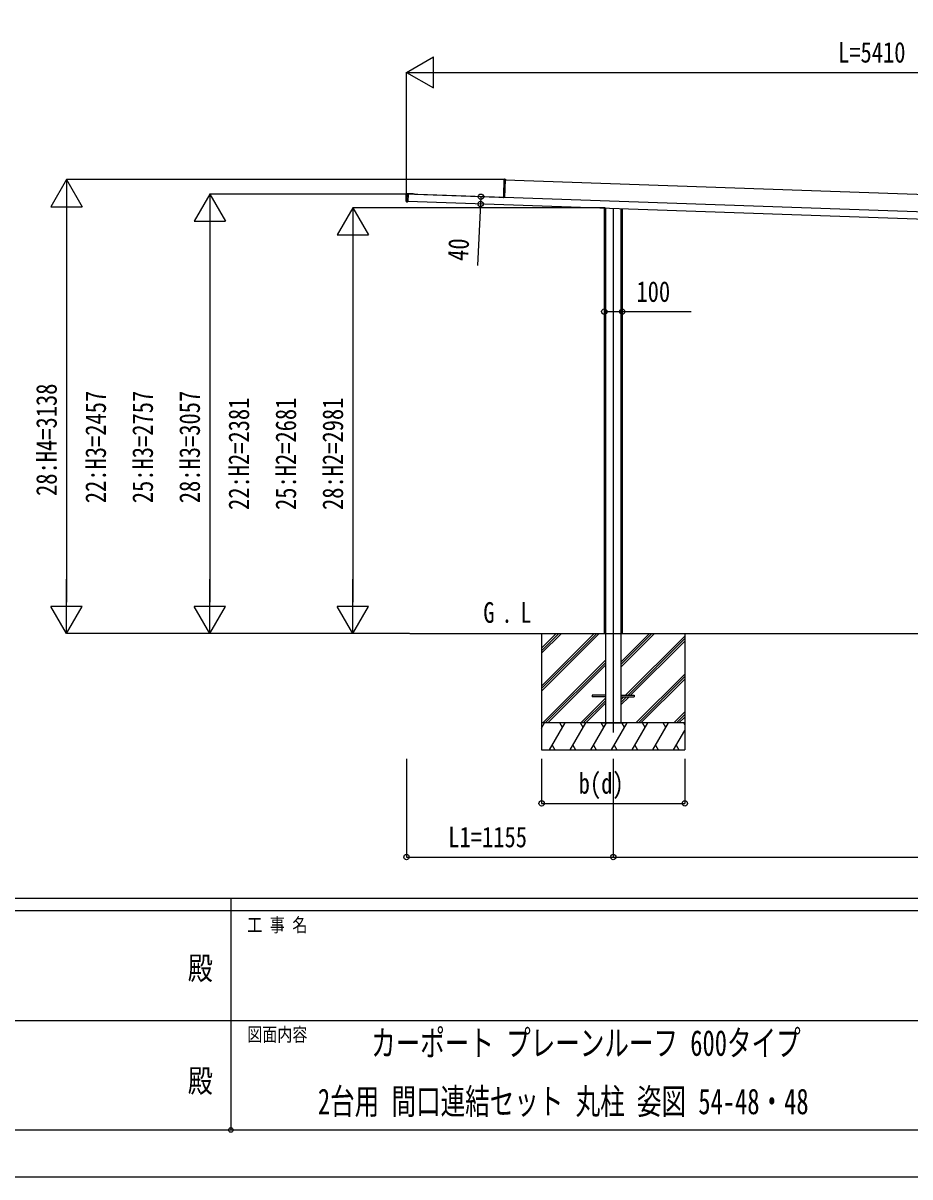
# Model space of a CAD drawing. Units: millimetres, scale not verified. Extents: x -14718 to 14718, y -10395 to 10395.
# Drawn here: x -1178 to 3777, y -10395 to -3943 of the extents above; entities that cross this region are included whole.
import ezdxf
from ezdxf.enums import TextEntityAlignment as Align

# ---------------------------------------------------------------- set-up
doc = ezdxf.new("R2010")
doc.units = ezdxf.units.MM
doc.header["$LTSCALE"] = 50
doc.header["$PDMODE"] = 32
doc.header["$PDSIZE"] = 25
for name, color, linetype in [('0-2_USER1', 3, 'Continuous'), ('0-3_YKK_12', 2, 'Continuous'), ('0-4_YKK_A1', 4, 'Continuous'), ('0-5_YKK_D', 6, 'Continuous'), ('0-6_YKK_ZWAK', 7, 'Continuous')]:
    doc.layers.add(name, color=color, linetype=linetype)
doc.styles.add('ＭＳ ゴシック', font='')
doc.styles.get('ＭＳ ゴシック').set_extended_font_data('MS Gothic')

msp = doc.modelspace()

# ---------------------------------------------------------------- linework, layer by layer
at = {"layer": '0-3_YKK_12'}
msp.add_line((2119.57, -4980.89), (2119.57, -7909), dxfattribs=at)
at = {"layer": '0-4_YKK_A1'}
for p, q in [((1511.12, -4816.93), (1507.91, -4909.03)), ((1511.12, -4816.93), (1510.65, -4816.92)), ((1516.66, -4816.79), (1511.12, -4816.93)), ((1511.14, -4816.44), (1516.68, -4816.29)), ((1513.12, -4918.2), (1516.66, -4816.79)), ((1516.58, -4818.99), (6255.7, -4984.48)), ((1516.68, -4816.29), (1516.66, -4816.79)), ((961.88, -4939.21), (963.24, -4900.23)), ((963.58, -4940.3), (965.02, -4899.25)), ((965.49, -4899.26), (964.05, -4940.32)), ((965.49, -4899.26), (965.02, -4899.25)), ((973.03, -4899.07), (965.49, -4899.26)), ((979.84, -4897.81), (966.35, -4897.34)), ((971.34, -4897.52), (971.3, -4898.61)), ((973.03, -4899.07), (971.56, -4941.04)), ((6367.64, -5088.45), (972.99, -4900.07)), ((979.77, -4899.81), (979.84, -4897.81)), ((985.83, -4898.02), (979.84, -4897.81)), ((985.76, -4900.02), (985.83, -4898.02)), ((995.83, -4898.37), (985.83, -4898.02)), ((995.76, -4900.37), (995.83, -4898.37)), ((1001.75, -4900.58), (1001.82, -4898.58)), ((1008.77, -4901.32), (1008.78, -4901.02)), ((1008.78, -4901.02), (1008.8, -4900.42)), ((964.05, -4940.32), (963.58, -4940.3)), ((971.55, -4941.54), (964.04, -4940.82)), ((964.05, -4940.32), (971.56, -4941.04)), ((964.78, -4942.31), (969.77, -4942.49)), ((969.77, -4942.49), (969.81, -4941.38)), ((971.56, -4941.04), (971.55, -4941.54)), ((6366.24, -5128.43), (971.6, -4940.04)), ((1478.12, -4917.71), (1478.13, -4917.41)), ((1478.13, -4917.41), (1478.15, -4916.81)), ((1478.15, -4916.81), (1478.16, -4916.51)), ((1482.11, -4917.85), (1482.14, -4917.15)), ((1513.11, -4918.23), (1482.14, -4917.15)), ((1507.63, -4917.04), (1507.16, -4917.02)), ((1507.91, -4909.03), (1507.44, -4909.01)), ((1507.91, -4909.03), (1507.63, -4917.04)), ((1513.12, -4918.2), (1513.09, -4918.93)), ((2069.57, -4979.16), (2069.57, -7356.5)), ((2076.43, -4979.4), (2076.43, -7856.5)), ((2162.7, -4982.39), (2162.7, -7856.5)), ((2169.57, -4982.62), (2169.57, -7356.5)), ((982.03, -7356.5), (6880.49, -7356.5)), ((1719.57, -7356.5), (1719.57, -8006.5)), ((1719.57, -7650.48), (2013.55, -7356.5)), ((1719.57, -7664.62), (2027.69, -7356.5)), ((1719.57, -7678.76), (2041.83, -7356.5)), ((1719.57, -7438.35), (1801.41, -7356.5)), ((1719.57, -7452.49), (1815.55, -7356.5)), ((1719.57, -7466.63), (1829.69, -7356.5)), ((2162.7, -7544), (2350.2, -7356.5)), ((2162.7, -7529.85), (2336.05, -7356.5)), ((2162.7, -7515.71), (2321.91, -7356.5)), ((2188.54, -7702), (2519.57, -7370.98)), ((2202.68, -7702), (2519.57, -7385.13)), ((2216.83, -7702), (2519.57, -7399.27)), ((2519.57, -7356.5), (2519.57, -8006.5)), ((1725.67, -7856.5), (2076.43, -7505.75)), ((1739.82, -7856.5), (2076.43, -7519.89)), ((1753.96, -7856.5), (2076.43, -7534.04)), ((2246.17, -7856.5), (2519.57, -7583.11)), ((2260.32, -7856.5), (2519.57, -7597.26)), ((2274.46, -7856.5), (2519.57, -7611.4)), ((1937.81, -7856.5), (2076.43, -7717.88)), ((1951.95, -7856.5), (2076.43, -7732.03)), ((2002.07, -7702), (2002.07, -7711)), ((2076.43, -7702), (2002.07, -7702)), ((2076.43, -7711), (2002.07, -7711)), ((2162.7, -7702), (2237.07, -7702)), ((2162.7, -7756.13), (2207.83, -7711)), ((2162.7, -7727.84), (2179.54, -7711)), ((2162.7, -7741.98), (2193.68, -7711)), ((2162.7, -7711), (2237.07, -7711)), ((2237.07, -7702), (2237.07, -7711)), ((1966.09, -7856.5), (2076.43, -7746.17)), ((2458.31, -7856.5), (2519.57, -7795.24)), ((2519.57, -7856.5), (1719.57, -7856.5)), ((1719.57, -7885.44), (1736.27, -7856.5)), ((1764.11, -8006.5), (1850.71, -7856.5)), ((1835.71, -7882.49), (1820.71, -7856.5)), ((1879.58, -8006.5), (1966.18, -7856.5)), ((1951.18, -7882.49), (1936.18, -7856.5)), ((1995.05, -8006.5), (2081.65, -7856.5)), ((2066.65, -7882.48), (2051.65, -7856.5)), ((2058.67, -7856.5), (2180.47, -7856.5)), ((2110.52, -8006.5), (2197.12, -7856.5)), ((2182.12, -7882.48), (2167.12, -7856.5)), ((2225.99, -8006.5), (2312.59, -7856.5)), ((2297.59, -7882.48), (2282.59, -7856.5)), ((2341.46, -8006.5), (2428.06, -7856.5)), ((2413.06, -7882.48), (2398.06, -7856.5)), ((2472.45, -7856.5), (2519.57, -7809.39)), ((2486.59, -7856.5), (2519.57, -7823.53)), ((2519.57, -7866.95), (2513.53, -7856.5)), ((1721.27, -7882.48), (1719.57, -7879.53)), ((2456.93, -8006.5), (2519.57, -7898.02)), ((1779.11, -7980.52), (1794.11, -8006.5)), ((1894.58, -7980.52), (1909.58, -8006.5)), ((2010.05, -7980.52), (2025.05, -8006.5)), ((2125.52, -7980.52), (2140.52, -8006.5)), ((2240.99, -7980.52), (2255.99, -8006.5)), ((2356.46, -7980.52), (2371.46, -8006.5)), ((2471.93, -7980.52), (2486.93, -8006.5)), ((1719.57, -8006.5), (2519.57, -8006.5))]:
    msp.add_line(p, q, dxfattribs=at)
for points in [[(1507.16, -4917.02), (1507.44, -4909.01), (1510.65, -4816.92)], [(965.5, -4898.77), (973.05, -4898.57), (973.03, -4899.07)], [(1008.32, -4898.81), (1008.25, -4900.81), (973.01, -4899.58)], [(1008.32, -4898.81), (1001.82, -4898.58), (995.83, -4898.37)], [(1008.8, -4900.42), (1008.81, -4900.12), (1478.16, -4916.51)], [(1482.14, -4917.15), (1482.15, -4916.65), (1506.84, -4917.51)]]:
    msp.add_lwpolyline(points, dxfattribs=at)
for centre, radius, start, end in [((1511.15, -4816.94), 0.5, 91.5, 178), ((1513.18, -4816.76), 2.07, 171.06854, 184.93146), ((966.24, -4900.34), 3, 88, 178), ((965.52, -4899.27), 0.5, 91.5, 178), ((967.55, -4899.09), 2.07, 171.06854, 184.93146), ((964.88, -4939.32), 3, 178, 268), ((964.08, -4940.32), 0.5, 178, 264.5), ((966.1, -4940.64), 2.07, 171.06854, 184.93146), ((1506.66, -4917), 0.5, 268, 358), ((1506.65, -4916.74), 0.765, 269.05171, 301.0406), ((1506.84, -4917.27), 0.242, 269.80053, 328.78296), ((1509.72, -4902.24), 15.54, 259.3054, 261.87346), ((1507.35, -4919.21), 1.85, 83.82294, 99.58333), ((1504.39, -4917.15), 3.17, 351.51431, 355.97407), ((1506.63, -4917), 1, 337.89786, 358), ((1513.07, -4918.2), 0.046, 321.12762, 0.80407)]:
    msp.add_arc(centre, radius, start, end, dxfattribs=at)
for centre, ratio, start_param in [((1500.04, -4917.77), 0.038227, 0), ((1500.06, -4917.77), 0.061163, 0.0374041)]:
    msp.add_ellipse(centre, major_axis=(13.07, -0.46), ratio=ratio, start_param=start_param, end_param=0.962078, dxfattribs=at)
at = {"layer": '0-5_YKK_D'}
for p, q in [((964.57, -4218.5), (1116.12, -4131)), ((1116.12, -4306), (1116.12, -4131)), ((964.57, -4900.02), (964.57, -4217.5)), ((964.57, -4218.5), (1116.12, -4306)), ((964.57, -4218.5), (1267.67, -4218.5)), ((1139.57, -4218.5), (6199.57, -4218.5)), ((-935.43, -4818.5), (-1022.93, -4970.06)), ((1511.01, -4818.5), (-936.43, -4818.5)), ((-935.43, -4818.5), (-847.93, -4970.06)), ((-935.43, -4818.5), (-935.43, -5121.61)), ((-135.43, -4899.5), (-222.93, -5051.06)), ((965.44, -4899.5), (-136.43, -4899.5)), ((-135.43, -4899.5), (-47.93, -5051.06)), ((-135.43, -4899.5), (-135.43, -5202.61)), ((-1022.93, -4970.06), (-847.93, -4970.06)), ((-935.43, -4993.5), (-935.43, -7181.5)), ((664.57, -4975.5), (577.07, -5127.06)), ((2074.87, -4975.5), (663.57, -4975.5)), ((664.57, -4975.5), (752.07, -5127.06)), ((664.57, -4975.5), (664.57, -5278.61)), ((-222.93, -5051.06), (-47.93, -5051.06)), ((-135.43, -5074.5), (-135.43, -7181.5)), ((577.07, -5127.06), (752.07, -5127.06)), ((664.57, -5150.5), (664.57, -7181.5)), ((-935.43, -7356.5), (-935.43, -7053.39)), ((-135.43, -7356.5), (-135.43, -7053.39)), ((664.57, -7356.5), (664.57, -7053.39)), ((-935.43, -7356.5), (-1022.93, -7204.95)), ((-847.93, -7204.95), (-1022.93, -7204.95)), ((-935.43, -7356.5), (-847.93, -7204.95)), ((-135.43, -7356.5), (-222.93, -7204.95)), ((-47.93, -7204.95), (-222.93, -7204.95)), ((-135.43, -7356.5), (-47.93, -7204.95)), ((664.57, -7356.5), (577.07, -7204.95)), ((752.07, -7204.95), (577.07, -7204.95)), ((664.57, -7356.5), (752.07, -7204.95)), ((947.69, -7356.5), (-936.43, -7356.5)), ((947.69, -7356.5), (-136.43, -7356.5)), ((981.03, -7356.5), (663.57, -7356.5)), ((964.57, -8056.5), (964.57, -8607.5)), ((1719.57, -8056.5), (1719.57, -8307.5)), ((2119.57, -8056.5), (2119.57, -8607.5)), ((2119.57, -8056.5), (2119.57, -8607.5)), ((2519.57, -8056.5), (2519.57, -8307.5)), ((1719.57, -8306.5), (2519.57, -8306.5)), ((964.57, -8606.5), (2119.57, -8606.5)), ((2119.57, -8606.5), (6161.57, -8606.5))]:
    msp.add_line(p, q, dxfattribs=at)
for points in [[(1380.3, -4914.29), (1378.38, -4954.25), (1361.84, -5297.65)], [(2069.57, -5556.5), (2169.57, -5556.5), (2554.67, -5556.5)]]:
    msp.add_lwpolyline(points, dxfattribs=at)
for centre in [(1380.3, -4914.29), (1378.38, -4954.25), (2069.57, -5556.5), (2169.57, -5556.5), (1719.57, -8306.5), (2519.57, -8306.5), (964.57, -8606.5), (2119.57, -8606.5), (2119.57, -8606.5)]:
    msp.add_circle(centre, 14.88, dxfattribs=at)
at = {"layer": '0-6_YKK_ZWAK'}
for p, q in [((13632.57, -8837.5), (-13667.43, -8837.5)), ((-17.43, -8837.5), (-17.43, -10132.5)), ((-17.43, -8907.5), (-4567.43, -8907.5)), ((4532.57, -8907.5), (-17.43, -8907.5)), ((-4541.18, -9520), (-17.43, -9520)), ((-17.43, -9520), (4532.57, -9520)), ((-4567.43, -10132.5), (-17.43, -10132.5)), ((-17.43, -10132.5), (4532.57, -10132.5))]:
    msp.add_line(p, q, dxfattribs=at)
msp.add_lwpolyline([(-14717.5, -10395), (14717.5, -10395), (14717.5, 10395), (-14717.5, 10395)], close=True, dxfattribs=at)
msp.add_point((-17.43, -10132.5), dxfattribs=at)

# ---------------------------------------------------------------- texts
at = {"layer": '0-2_USER1', "style": 'ＭＳ ゴシック'}
for s, height, width, p in [('G', 115.5, 0.8, (1393.45, -7331.19)), ('L', 115.5, 0.8, (1600.32, -7331.19)), ('.', 115.5, 0.8, (1494.25, -7331.19)), ('カーポート プレーンルーフ 600タイプ', 143.7, 0.7, (766.66, -9760.92)), (' 2台用 間口連結セット 丸柱 姿図 54-48・48', 143.7, 0.7, (400.8, -10087.58))]:
    msp.add_text(s, height=height, dxfattribs=dict(at, width=width)).set_placement(p, align=Align.BOTTOM_LEFT)
at = {"layer": '0-5_YKK_D', "style": 'ＭＳ ゴシック', "width": 0.8}
for s, p in [('L=5410', (3375.57, -4198.5)), ('100', (2249.07, -5536.5)), ('b(d)', (1926.37, -8286.5)), ('L1=1155', (1197.67, -8586.5))]:
    msp.add_text(s, height=115.5, dxfattribs=at).set_placement(p, align=Align.BOTTOM_LEFT)
for s, rotation, p in [('40', 87.244, (1342.83, -5276.71)), ('28:H4=3138', 90, (-955.43, -6587.3)), ('22:H3=2457', 90, (-680.43, -6627.8)), ('25:H3=2757', 90, (-417.93, -6627.8)), ('28:H3=3057', 90, (-155.43, -6627.8)), ('22:H2=2381', 90, (119.57, -6665.8)), ('25:H2=2681', 90, (382.07, -6665.8)), ('28:H2=2981', 90, (644.57, -6665.8))]:
    msp.add_text(s, height=115.5, rotation=rotation, dxfattribs=at).set_placement(p, align=Align.BOTTOM_LEFT)
at = {"layer": '0-6_YKK_ZWAK', "style": 'ＭＳ ゴシック', "width": 0.8}
for s, height, p in [('工 事 名', 76.98, (74.44, -9047.5)), ('殿', 128.3, (-257.83, -9330.42)), ('図面内容', 76.98, (74.44, -9660)), ('殿', 128.3, (-257.83, -9960.42))]:
    msp.add_text(s, height=height, dxfattribs=at).set_placement(p, align=Align.BOTTOM_LEFT)

doc.saveas('drawing.dxf')
